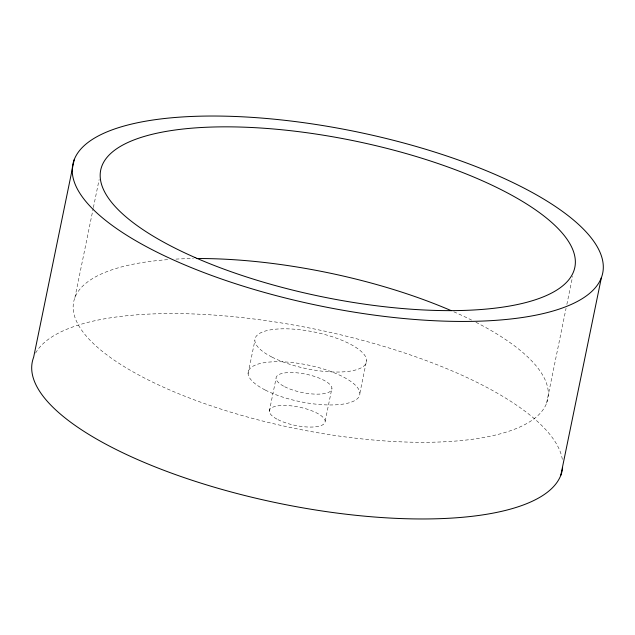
<?xml version="1.0" encoding="UTF-8"?>
<svg xmlns="http://www.w3.org/2000/svg" width="635" height="635" viewBox="0 0 635 635"><rect width="100%" height="100%" fill="white"/><g stroke="black" fill="none" stroke-linecap="round" stroke-linejoin="round"><path stroke-width="0.48" stroke-dasharray="3.17 2.38" d="M74.898 297.64L93.186 208.558M93.385 207.589L99.147 179.514M248.094 373.57L254.849 340.646M269.28 411.377L276.042 378.452M325.176 421.148L331.93 388.231M359.878 393.113L366.633 360.196M546.584 403.201L566.063 308.308M566.857 304.435L572.627 276.36M35.616 353.068A270.462 88.948 11.6 0 1 314.682 329.049A270.462 88.948 11.6 0 1 562.547 460.939M475.948 322.27A241.991 79.581 11.6 0 1 472.353 439.285A241.991 79.581 11.6 0 1 128.143 369.006A241.991 79.581 11.6 0 1 168.783 259.556M175.935 259.104A241.991 79.581 11.6 0 1 193.381 258.556M453.834 311.793A241.991 79.581 11.6 0 1 471.535 320.048M277.892 419.624A28.472 9.366 11.6 0 0 324.374 423.481A28.472 9.366 11.6 0 0 289.409 405.686A28.472 9.366 11.6 0 0 277.892 419.624M272.074 357.148A56.936 18.725 11.6 0 0 365.038 364.855A56.936 18.725 11.6 0 0 295.108 329.263A56.936 18.725 11.6 0 0 272.074 357.148M284.655 386.707A28.472 9.366 11.6 0 0 331.137 390.557A28.472 9.366 11.6 0 0 296.172 372.761A28.472 9.366 11.6 0 0 284.655 386.707M265.319 390.073A56.936 18.725 11.6 0 0 358.283 397.772A56.936 18.725 11.6 0 0 288.353 362.18A56.936 18.725 11.6 0 0 265.319 390.073"/><path stroke-width="0.95" d="M74.184 159.75L33.639 357.275A270.462 88.948 11.6 0 0 276.733 502.849A270.462 88.948 11.6 0 0 562.618 467.646M560.816 475.25L601.361 277.725A270.462 88.948 11.6 0 0 233.775 116.427A270.462 88.948 11.6 0 0 178.173 262.057A270.462 88.948 11.6 0 0 601.361 277.725M196.35 258.532A241.991 79.581 11.6 0 1 451.199 310.642M194.977 257.5A241.991 79.581 11.6 0 0 573.619 271.518A241.991 79.581 11.6 0 0 244.729 127.198A241.991 79.581 11.6 0 0 194.977 257.5"/></g></svg>
